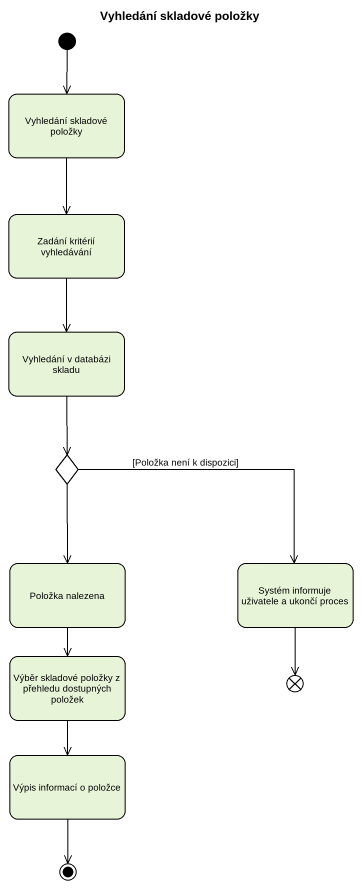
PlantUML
@startuml
title Vyhledání skladové položky
hide empty description
state "Vyhledání skladové položky" as Vyhledání_skladové_položky
state "Zadání kritérií vyhledávání" as Zadání_kritérií_vyhledávání
state "Vyhledání v databázi skladu" as Vyhledání_v_databázi_skladu
state choice1 <<choice>>
state "Položka nalezena" as Položka_nalezena
state "Systém informuje uživatele a ukončí proces" as Systém_informuje_uživatele
state "Výběr skladové položky z přehledu dostupných položek" as Výběr_skladové_položky_z
state flowfinal1 <<end>>
state "Výpis informací o položce" as Výpis_informací_o_položce
[*] --> Vyhledání_skladové_položky
Vyhledání_skladové_položky --> Zadání_kritérií_vyhledávání
Zadání_kritérií_vyhledávání --> Vyhledání_v_databázi_skladu
Vyhledání_v_databázi_skladu --> choice1
choice1 --> Položka_nalezena
choice1 -right-> Systém_informuje_uživatele : [Položka není k dispozici]
Položka_nalezena --> Výběr_skladové_položky_z
Systém_informuje_uživatele --> flowfinal1
Výběr_skladové_položky_z --> Výpis_informací_o_položce
Výpis_informací_o_položce --> [*]
@enduml
